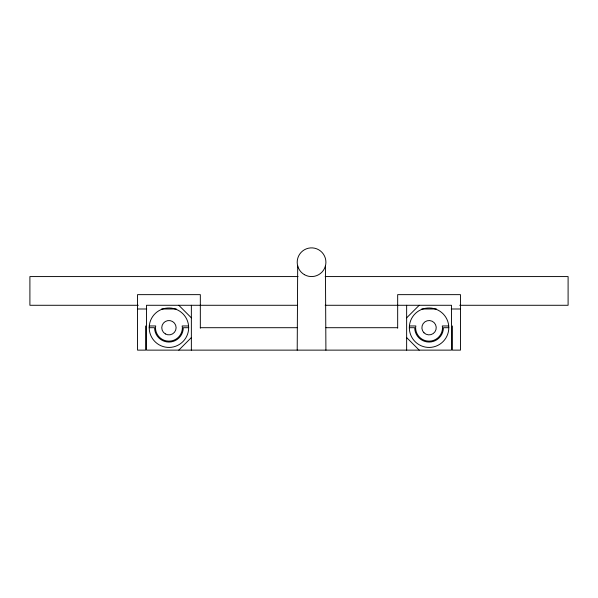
<?xml version="1.0" encoding="UTF-8"?>
<svg xmlns="http://www.w3.org/2000/svg" width="598" height="598" viewBox="0 0 598 598"><rect width="100%" height="100%" fill="white"/><g stroke="black" fill="none" stroke-linecap="round" stroke-linejoin="round"><path stroke-width="0.9" d="M297.692 265.938L297.206 350.129M178.802 350.129L191.36 337.571M406.64 317.837L419.198 305.279M298.066 276.575L29.9 276.575L29.9 305.279L138.288 305.279M325.163 276.575L568.1 276.575L568.1 305.279L459.713 305.279M297.131 305.279L146.51 305.279L146.51 350.129L451.49 350.129L451.49 305.279L325.163 305.279M137.54 308.994L146.772 308.994M161.55 308.994L176.32 308.994M421.68 308.994L436.45 308.994M451.228 308.994L460.46 308.994M149.283 325.962L155.712 325.962L155.48 327.704A13.455 13.455 0 0 0 168.935 341.159A13.455 13.455 0 0 0 182.39 327.704L182.158 325.962L188.587 325.962M409.413 325.962L415.842 325.962L415.61 327.704A13.455 13.455 0 0 0 429.065 341.159A13.455 13.455 0 0 0 442.52 327.704L442.288 325.962L448.717 325.962M149.201 327.704L154.583 327.704A14.352 14.352 0 0 0 168.935 342.056A14.352 14.352 0 0 0 183.287 327.704L188.669 327.704A19.734 19.734 0 0 1 159.068 344.792A19.734 19.734 0 0 1 159.068 310.616A19.734 19.734 0 0 1 188.669 327.704M200.33 327.704L297.206 327.704M325.992 327.704L397.67 327.704M409.331 327.704L414.713 327.704A14.352 14.352 0 0 0 429.065 342.056A14.352 14.352 0 0 0 443.417 327.704L448.799 327.704A19.734 19.734 0 0 1 419.198 344.792A19.734 19.734 0 0 1 419.198 310.616A19.734 19.734 0 0 1 448.799 327.704M406.64 337.571L419.198 350.129M178.802 305.279L191.36 317.837M325.424 265.938L325.91 350.129M452.387 325.962L452.387 350.129L460.46 350.129L460.46 294.642L397.67 294.642L397.67 328.19M406.64 305.279L406.64 350.129M200.33 328.19L200.33 294.642L137.54 294.642L137.54 350.129L145.613 350.129L145.613 325.962M191.36 305.279L191.36 350.129M304.382 274.654A14.352 14.352 0 0 0 325.91 262.223A14.352 14.352 0 0 0 304.382 249.792A14.352 14.352 0 0 0 304.382 274.654M423.989 332.78A7.176 7.176 0 0 0 435.994 329.558A7.176 7.176 0 0 0 427.211 320.775A7.176 7.176 0 0 0 423.989 332.78M165.347 333.916A7.176 7.176 0 0 0 176.111 327.704A7.176 7.176 0 0 0 165.347 321.492A7.176 7.176 0 0 0 165.347 333.916"/></g></svg>
